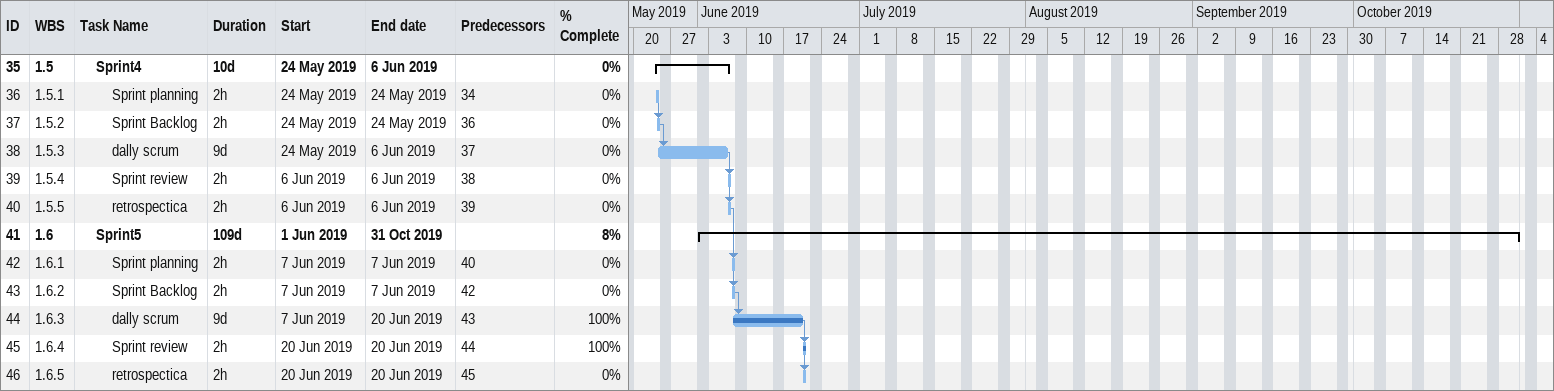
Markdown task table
| ID | WBS | Task | Duration | Start | Finish | Predecessors | % complete |
|---|---|---|---|---|---|---|---|
| 35 | 1.5 | **Sprint4** | 10d | 2019-05-24 | 2019-06-06 |  | 0 |
| 36 | 1.5.1 | Sprint planning | 2h | 2019-05-24 | 2019-05-24 | 34 | 0 |
| 37 | 1.5.2 | Sprint Backlog | 2h | 2019-05-24 | 2019-05-24 | 36 | 0 |
| 38 | 1.5.3 | dally scrum | 9d | 2019-05-24 | 2019-06-06 | 37 | 0 |
| 39 | 1.5.4 | Sprint review | 2h | 2019-06-06 | 2019-06-06 | 38 | 0 |
| 40 | 1.5.5 | retrospectica | 2h | 2019-06-06 | 2019-06-06 | 39 | 0 |
| 41 | 1.6 | **Sprint5** | 109d | 2019-06-01 | 2019-10-31 |  | 8 |
| 42 | 1.6.1 | Sprint planning | 2h | 2019-06-07 | 2019-06-07 | 40 | 0 |
| 43 | 1.6.2 | Sprint Backlog | 2h | 2019-06-07 | 2019-06-07 | 42 | 0 |
| 44 | 1.6.3 | dally scrum | 9d | 2019-06-07 | 2019-06-20 | 43 | 100 |
| 45 | 1.6.4 | Sprint review | 2h | 2019-06-20 | 2019-06-20 | 44 | 100 |
| 46 | 1.6.5 | retrospectica | 2h | 2019-06-20 | 2019-06-20 | 45 | 0 |
